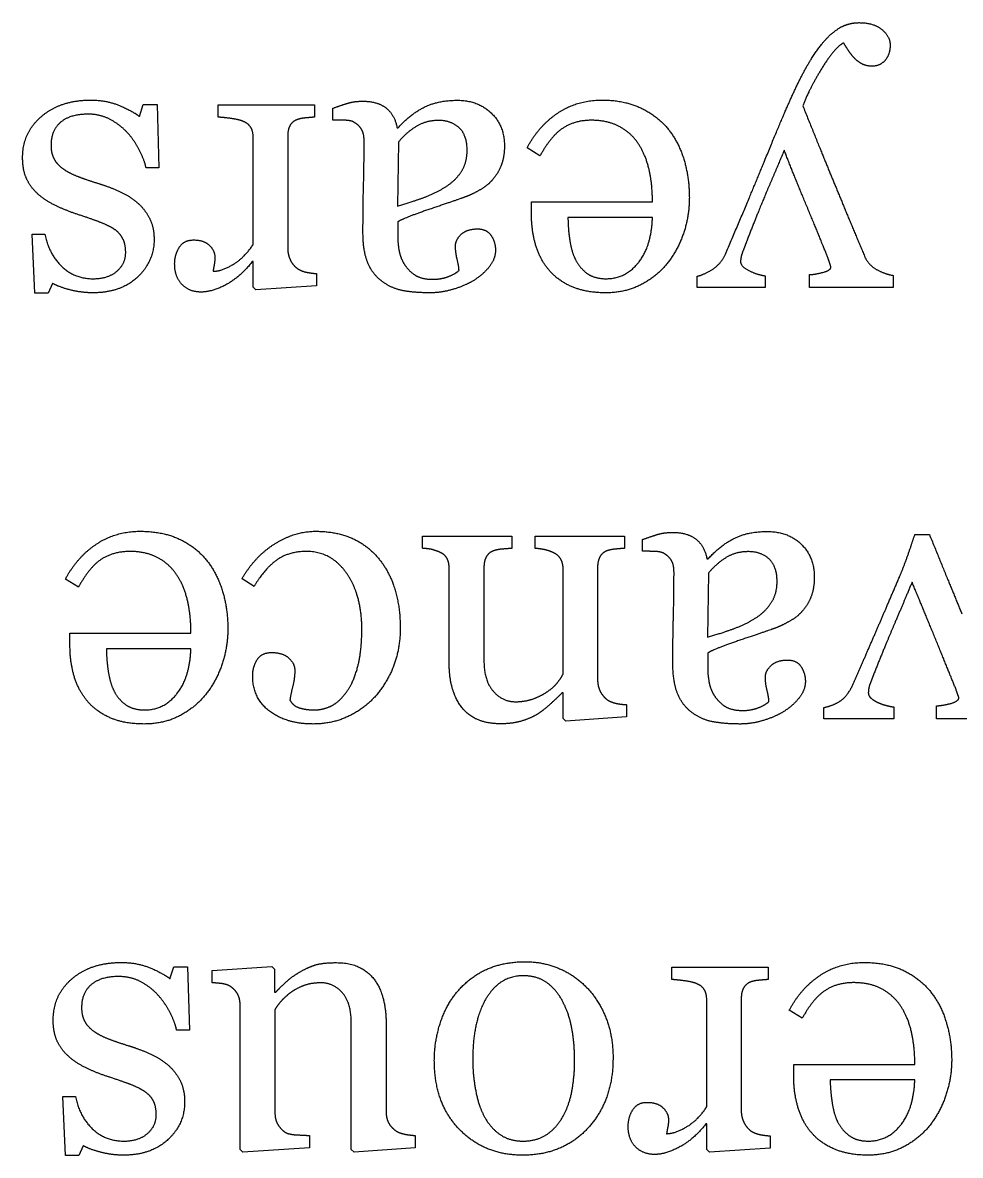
# Model space of a CAD drawing. Header units: inches. Extents: x -4.69 to 4.69, y -2.94 to 2.94.
# Drawn here: x -1.179 to -0.195, y -1.416 to -0.226 of the extents above; entities that cross this region are included whole.
import ezdxf

# ---------------------------------------------------------------- set-up
doc = ezdxf.new("R2010")
doc.units = ezdxf.units.IN
doc.layers.get('0').update_dxf_attribs({"linetype": 'CONTINUOUS'})

msp = doc.modelspace()

# ---------------------------------------------------------------- linework, layer by layer
for p, q in [((-1.0563, -0.3249), (-1.0524, -0.3122)), ((-1.0524, -0.3122), (-1.0378, -0.3122)), ((-1.0378, -0.3122), (-1.0358, -0.3789)), ((-0.9736, -0.3256), (-0.9736, -0.3128)), ((-0.9736, -0.3128), (-0.8724, -0.3128)), ((-0.8724, -0.3128), (-0.8724, -0.3256)), ((-0.8533, -0.3287), (-0.8533, -0.3163)), ((-0.7858, -0.3367), (-0.7846, -0.3367)), ((-0.9368, -0.4591), (-0.9368, -0.3474)), ((-0.9006, -0.3455), (-0.9006, -0.4638)), ((-0.7843, -0.3518), (-0.7854, -0.419)), ((-0.6358, -0.3663), (-0.6494, -0.3579)), ((-1.0358, -0.3789), (-1.0493, -0.3789)), ((-0.6447, -0.4276), (-0.6447, -0.4147)), ((-0.6447, -0.4147), (-0.5177, -0.4147)), ((-0.785, -0.4354), (-0.785, -0.4546)), ((-0.5177, -0.4311), (-0.6064, -0.4311)), ((-1.166, -0.5103), (-1.1689, -0.4486)), ((-1.1689, -0.4486), (-1.1555, -0.4486)), ((-0.9368, -0.4772), (-0.9378, -0.4772)), ((-0.9368, -0.5043), (-0.9368, -0.4772)), ((-0.8703, -0.4899), (-0.8703, -0.5027)), ((-0.4708, -0.5046), (-0.4708, -0.4926)), ((-0.3995, -0.4922), (-0.3995, -0.5046)), ((-0.3527, -0.5046), (-0.3527, -0.491)), ((-0.2651, -0.4918), (-0.2651, -0.5046)), ((-1.152, -0.5103), (-1.166, -0.5103)), ((-1.1475, -0.5002), (-1.152, -0.5103)), ((-0.9341, -0.507), (-0.9368, -0.5043)), ((-0.8703, -0.5027), (-0.9341, -0.507)), ((-0.3995, -0.5046), (-0.4708, -0.5046)), ((-0.2651, -0.5046), (-0.3527, -0.5046)), ((-0.759, -0.7656), (-0.6652, -0.7656)), ((-0.759, -0.7784), (-0.759, -0.7656)), ((-0.6652, -0.7656), (-0.6652, -0.7784)), ((-0.641, -0.7784), (-0.641, -0.7656)), ((-0.641, -0.7656), (-0.5471, -0.7656)), ((-0.5471, -0.7656), (-0.5471, -0.7784)), ((-0.528, -0.7815), (-0.528, -0.7691)), ((-0.2422, -0.7638), (-0.227, -0.7638)), ((-0.4605, -0.7895), (-0.4593, -0.7895)), ((-0.7311, -0.8996), (-0.7311, -0.7998)), ((-0.6946, -0.7983), (-0.6946, -0.8969)), ((-0.6115, -0.9105), (-0.6115, -0.8002)), ((-0.5753, -0.7982), (-0.5753, -0.9166)), ((-0.4589, -0.8045), (-0.4601, -0.8718)), ((-1.1203, -0.8191), (-1.1339, -0.8107)), ((-0.936, -0.8185), (-0.9485, -0.8103)), ((-1.1292, -0.8804), (-1.1292, -0.8675)), ((-1.1292, -0.8675), (-1.0022, -0.8675)), ((-1.0022, -0.8839), (-1.0909, -0.8839)), ((-0.4597, -0.8882), (-0.4597, -0.9074)), ((-0.6115, -0.93), (-0.6124, -0.93)), ((-0.6115, -0.957), (-0.6115, -0.93)), ((-0.5449, -0.9426), (-0.5449, -0.9555)), ((-0.3379, -0.9574), (-0.3379, -0.9456)), ((-0.2645, -0.945), (-0.2645, -0.9574)), ((-0.2195, -0.9574), (-0.2195, -0.9438)), ((-0.6087, -0.9598), (-0.6115, -0.957)), ((-0.5449, -0.9555), (-0.6087, -0.9598)), ((-0.2645, -0.9574), (-0.3379, -0.9574)), ((-0.1307, -0.9574), (-0.2195, -0.9574)), ((-1.0242, -1.2304), (-1.0203, -1.2178)), ((-1.0203, -1.2178), (-1.0057, -1.2178)), ((-1.0057, -1.2178), (-1.0037, -1.2845)), ((-0.98, -1.2219), (-0.9174, -1.2176)), ((-0.98, -1.2347), (-0.98, -1.2219)), ((-0.9174, -1.2176), (-0.9144, -1.2203)), ((-0.9144, -1.2203), (-0.9144, -1.2446)), ((-0.4974, -1.2312), (-0.4974, -1.2184)), ((-0.4974, -1.2184), (-0.3963, -1.2184)), ((-0.3963, -1.2184), (-0.3963, -1.2312)), ((-0.9144, -1.2446), (-0.9133, -1.2446)), ((-0.9506, -1.4098), (-0.9506, -1.2576)), ((-0.4607, -1.3647), (-0.4607, -1.253)), ((-0.4245, -1.251), (-0.4245, -1.3694)), ((-0.914, -1.2629), (-0.914, -1.3715)), ((-0.3605, -1.2719), (-0.3741, -1.2635)), ((-1.0037, -1.2845), (-1.0172, -1.2845)), ((-0.8339, -1.4098), (-0.8339, -1.2765)), ((-0.7973, -1.2784), (-0.7973, -1.3702)), ((-0.3694, -1.3332), (-0.3694, -1.3203)), ((-0.3694, -1.3203), (-0.2423, -1.3203)), ((-0.2423, -1.3367), (-0.3311, -1.3367)), ((-1.1339, -1.4159), (-1.1368, -1.3542)), ((-1.1368, -1.3542), (-1.1234, -1.3542)), ((-0.4607, -1.3828), (-0.4616, -1.3828)), ((-0.4607, -1.4098), (-0.4607, -1.3828)), ((-0.8778, -1.395), (-0.8778, -1.4079)), ((-0.7669, -1.395), (-0.7669, -1.4079)), ((-0.3941, -1.3954), (-0.3941, -1.4083)), ((-1.1154, -1.4057), (-1.1199, -1.4159)), ((-0.9477, -1.4126), (-0.9506, -1.4098)), ((-0.8778, -1.4079), (-0.9477, -1.4126)), ((-0.831, -1.4126), (-0.8339, -1.4098)), ((-0.7669, -1.4079), (-0.831, -1.4126)), ((-0.4579, -1.4126), (-0.4607, -1.4098)), ((-0.3941, -1.4083), (-0.4579, -1.4126)), ((-1.1199, -1.4159), (-1.1339, -1.4159))]:
    msp.add_line(p, q)
for points in [[(-0.3321, -0.2402), (-0.3231, -0.232), (-0.3158, -0.2292)], [(-0.3158, -0.2292), (-0.3085, -0.2264), (-0.3007, -0.2264)], [(-0.3007, -0.2264), (-0.2855, -0.2264), (-0.2769, -0.2336)], [(-0.2769, -0.2336), (-0.2682, -0.2408), (-0.2682, -0.2501)], [(-0.3508, -0.2642), (-0.3412, -0.249), (-0.3321, -0.2402)], [(-0.3171, -0.2476), (-0.3268, -0.2528), (-0.3403, -0.275)], [(-0.3118, -0.2559), (-0.3151, -0.2509), (-0.3171, -0.2476)], [(-0.3056, -0.2638), (-0.3085, -0.2609), (-0.3118, -0.2559)], [(-0.2682, -0.2501), (-0.2682, -0.2599), (-0.2736, -0.266)], [(-0.3727, -0.3068), (-0.3605, -0.2795), (-0.3508, -0.2642)], [(-0.2976, -0.2698), (-0.3021, -0.2675), (-0.3056, -0.2638)], [(-0.2869, -0.2721), (-0.2931, -0.2721), (-0.2976, -0.2698)], [(-0.2736, -0.266), (-0.2789, -0.2721), (-0.2869, -0.2721)], [(-0.3403, -0.275), (-0.3538, -0.2971), (-0.3599, -0.3138)], [(-1.1589, -0.3247), (-1.139, -0.3077), (-1.1073, -0.3077)], [(-1.1073, -0.3077), (-1.0905, -0.3077), (-1.0764, -0.3138)], [(-0.8373, -0.3109), (-0.8304, -0.3089), (-0.8216, -0.3089)], [(-0.8216, -0.3089), (-0.8064, -0.3089), (-0.7974, -0.316)], [(-0.7575, -0.3153), (-0.743, -0.3079), (-0.7226, -0.3079)], [(-0.7226, -0.3079), (-0.701, -0.3079), (-0.6871, -0.3212)], [(-0.6171, -0.3213), (-0.5969, -0.3077), (-0.5706, -0.3077)], [(-0.5706, -0.3077), (-0.5474, -0.3077), (-0.53, -0.3159)], [(-0.4001, -0.3717), (-0.3821, -0.3276), (-0.3727, -0.3068)], [(-1.0764, -0.3138), (-1.0623, -0.3198), (-1.0563, -0.3249)], [(-0.8533, -0.3163), (-0.8442, -0.313), (-0.8373, -0.3109)], [(-0.7974, -0.316), (-0.7883, -0.3231), (-0.7858, -0.3367)], [(-0.7846, -0.3367), (-0.772, -0.3227), (-0.7575, -0.3153)], [(-0.6871, -0.3212), (-0.6731, -0.3344), (-0.6731, -0.3558)], [(-0.53, -0.3159), (-0.5126, -0.3241), (-0.5013, -0.3381)], [(-0.3599, -0.3138), (-0.3414, -0.3599), (-0.3264, -0.3963)], [(-1.1789, -0.3682), (-1.1789, -0.3416), (-1.1589, -0.3247)], [(-1.139, -0.331), (-1.1491, -0.3395), (-1.1491, -0.3554)], [(-1.1102, -0.3225), (-1.1289, -0.3225), (-1.139, -0.331)], [(-1.0863, -0.3284), (-1.0969, -0.3225), (-1.1102, -0.3225)], [(-1.0681, -0.3428), (-1.0757, -0.3342), (-1.0863, -0.3284)], [(-0.9603, -0.327), (-0.9679, -0.326), (-0.9736, -0.3256)], [(-0.9477, -0.3299), (-0.9526, -0.328), (-0.9603, -0.327)], [(-0.9394, -0.3363), (-0.9421, -0.3321), (-0.9477, -0.3299)], [(-0.8899, -0.328), (-0.8954, -0.3297), (-0.898, -0.3341)], [(-0.8816, -0.3264), (-0.8864, -0.3268), (-0.8899, -0.328)], [(-0.8724, -0.3256), (-0.8769, -0.326), (-0.8816, -0.3264)], [(-0.8404, -0.3289), (-0.8467, -0.3287), (-0.8533, -0.3287)], [(-0.8311, -0.3309), (-0.8341, -0.3291), (-0.8404, -0.3289)], [(-0.8231, -0.3385), (-0.8257, -0.334), (-0.8311, -0.3309)], [(-0.7422, -0.3291), (-0.756, -0.3291), (-0.7665, -0.3359)], [(-0.7207, -0.3367), (-0.7292, -0.3291), (-0.7422, -0.3291)], [(-0.6494, -0.3579), (-0.6373, -0.335), (-0.6171, -0.3213)], [(-0.5817, -0.3289), (-0.599, -0.3289), (-0.6116, -0.3371)], [(-0.5525, -0.3355), (-0.5648, -0.3289), (-0.5817, -0.3289)], [(-1.0559, -0.3612), (-1.0609, -0.351), (-1.0681, -0.3428)], [(-0.9368, -0.3474), (-0.9368, -0.3406), (-0.9394, -0.3363)], [(-0.898, -0.3341), (-0.9006, -0.3385), (-0.9006, -0.3455)], [(-0.8204, -0.3505), (-0.8204, -0.3429), (-0.8231, -0.3385)], [(-0.7665, -0.3359), (-0.7771, -0.3426), (-0.7843, -0.3518)], [(-0.7123, -0.3605), (-0.7123, -0.3443), (-0.7207, -0.3367)], [(-0.6116, -0.3371), (-0.6241, -0.3452), (-0.6358, -0.3663)], [(-0.5327, -0.3533), (-0.5402, -0.342), (-0.5525, -0.3355)], [(-0.5013, -0.3381), (-0.49, -0.3521), (-0.4845, -0.3708)], [(-1.1491, -0.3554), (-1.1491, -0.3636), (-1.1459, -0.3695)], [(-0.821, -0.3975), (-0.8204, -0.376), (-0.8204, -0.3505)], [(-0.6731, -0.3558), (-0.6731, -0.3669), (-0.6763, -0.3756)], [(-0.5213, -0.3804), (-0.5249, -0.365), (-0.5327, -0.3533)], [(-1.1746, -0.3906), (-1.1789, -0.3815), (-1.1789, -0.3682)], [(-1.0493, -0.3789), (-1.0508, -0.3713), (-1.0559, -0.3612)], [(-0.7179, -0.3821), (-0.7123, -0.373), (-0.7123, -0.3605)], [(-0.3794, -0.3604), (-0.3882, -0.3812), (-0.3977, -0.4034)], [(-0.356, -0.4184), (-0.3711, -0.3821), (-0.3794, -0.3604)], [(-1.1459, -0.3695), (-1.1427, -0.3754), (-1.1364, -0.3799)], [(-1.1364, -0.3799), (-1.13, -0.3844), (-1.1207, -0.388)], [(-0.6763, -0.3756), (-0.6794, -0.3844), (-0.6856, -0.3914)], [(-0.5177, -0.4147), (-0.5177, -0.3958), (-0.5213, -0.3804)], [(-0.4845, -0.3708), (-0.479, -0.3895), (-0.479, -0.4103)], [(-0.4412, -0.4696), (-0.4181, -0.4159), (-0.4001, -0.3717)], [(-1.1623, -0.4068), (-1.1703, -0.3998), (-1.1746, -0.3906)], [(-1.1207, -0.388), (-1.1113, -0.3916), (-1.0999, -0.3951)], [(-0.7333, -0.3978), (-0.7235, -0.3911), (-0.7179, -0.3821)], [(-0.6856, -0.3914), (-0.6905, -0.3972), (-0.6984, -0.4018)], [(-1.0999, -0.3951), (-1.0907, -0.3978), (-1.0795, -0.4026)], [(-1.0795, -0.4026), (-1.0683, -0.4074), (-1.0604, -0.4138)], [(-0.8216, -0.4469), (-0.8216, -0.419), (-0.821, -0.3975)], [(-0.7564, -0.4095), (-0.744, -0.4048), (-0.7333, -0.3978)], [(-0.6984, -0.4018), (-0.7064, -0.4064), (-0.7134, -0.4091)], [(-0.3977, -0.4034), (-0.4071, -0.4257), (-0.4188, -0.456)], [(-0.3264, -0.3963), (-0.3114, -0.4327), (-0.2951, -0.4716)], [(-1.1435, -0.4188), (-1.1549, -0.4134), (-1.1623, -0.4068)], [(-1.0604, -0.4138), (-1.0518, -0.4206), (-1.0464, -0.4305)], [(-0.7854, -0.419), (-0.7689, -0.4142), (-0.7564, -0.4095)], [(-0.7134, -0.4091), (-0.7222, -0.4124), (-0.7489, -0.4214)], [(-0.479, -0.4103), (-0.479, -0.429), (-0.4849, -0.4469)], [(-1.1193, -0.4284), (-1.1322, -0.4243), (-1.1435, -0.4188)], [(-0.7489, -0.4214), (-0.7757, -0.4303), (-0.785, -0.4354)], [(-0.6404, -0.4597), (-0.6447, -0.4449), (-0.6447, -0.4276)], [(-0.3334, -0.4739), (-0.3408, -0.4547), (-0.356, -0.4184)], [(-1.0974, -0.4361), (-1.1063, -0.4326), (-1.1193, -0.4284)], [(-1.0827, -0.4433), (-1.0886, -0.4395), (-1.0974, -0.4361)], [(-1.0464, -0.4305), (-1.0409, -0.4404), (-1.0409, -0.4539)], [(-0.6064, -0.4311), (-0.6064, -0.442), (-0.6046, -0.4544)], [(-0.5324, -0.4783), (-0.5188, -0.4614), (-0.5177, -0.4311)], [(-1.1555, -0.4486), (-1.1514, -0.4693), (-1.1379, -0.4823)], [(-1.0737, -0.4533), (-1.0767, -0.4474), (-1.0827, -0.4433)], [(-0.8165, -0.4787), (-0.8216, -0.4663), (-0.8216, -0.4469)], [(-0.7245, -0.4611), (-0.7245, -0.4542), (-0.7184, -0.4486)], [(-0.7184, -0.4486), (-0.7123, -0.443), (-0.7014, -0.443)], [(-0.7014, -0.443), (-0.6916, -0.443), (-0.6871, -0.4499)], [(-0.6871, -0.4499), (-0.6825, -0.4568), (-0.6825, -0.4653)], [(-0.4849, -0.4469), (-0.4908, -0.4649), (-0.5023, -0.4793)], [(-1.0707, -0.4679), (-1.0707, -0.4591), (-1.0737, -0.4533)], [(-1.0409, -0.4539), (-1.0409, -0.4774), (-1.0584, -0.4937)], [(-1.0193, -0.4799), (-1.0193, -0.47), (-1.0144, -0.4623)], [(-1.0144, -0.4623), (-1.0096, -0.4546), (-0.9995, -0.4546)], [(-0.9995, -0.4546), (-0.9886, -0.4546), (-0.9828, -0.4603)], [(-0.9828, -0.4603), (-0.9771, -0.4659), (-0.9771, -0.4727)], [(-0.9576, -0.4801), (-0.9454, -0.4727), (-0.9368, -0.4591)], [(-0.9006, -0.4638), (-0.9006, -0.4698), (-0.8978, -0.4757)], [(-0.785, -0.4546), (-0.785, -0.4572), (-0.784, -0.4644)], [(-0.7227, -0.4751), (-0.7245, -0.4675), (-0.7245, -0.4611)], [(-0.627, -0.4854), (-0.636, -0.4745), (-0.6404, -0.4597)], [(-0.6046, -0.4544), (-0.6027, -0.4668), (-0.5986, -0.4751)], [(-0.4188, -0.456), (-0.4202, -0.4597), (-0.4227, -0.4662)], [(-1.0798, -0.4873), (-1.0707, -0.4792), (-1.0707, -0.4679)], [(-0.9771, -0.4727), (-0.9771, -0.477), (-0.9778, -0.4805)], [(-0.8978, -0.4757), (-0.895, -0.4815), (-0.8899, -0.485)], [(-0.784, -0.4644), (-0.7829, -0.4716), (-0.7794, -0.478)], [(-0.7208, -0.4865), (-0.7208, -0.4827), (-0.7227, -0.4751)], [(-0.6825, -0.4653), (-0.6825, -0.4743), (-0.6888, -0.4825)], [(-0.5986, -0.4751), (-0.5941, -0.484), (-0.5864, -0.4897)], [(-0.4554, -0.4859), (-0.4459, -0.4801), (-0.4412, -0.4696)], [(-0.4227, -0.4662), (-0.4252, -0.4727), (-0.4252, -0.4774)], [(-0.3314, -0.4796), (-0.3323, -0.4768), (-0.3334, -0.4739)], [(-0.2951, -0.4716), (-0.2914, -0.4805), (-0.2826, -0.4855)], [(-1.1379, -0.4823), (-1.1244, -0.4953), (-1.1049, -0.4953)], [(-1.1049, -0.4953), (-1.089, -0.4953), (-1.0798, -0.4873)], [(-1.0116, -0.5013), (-1.0193, -0.4934), (-1.0193, -0.4799)], [(-0.979, -0.4875), (-0.9699, -0.4875), (-0.9576, -0.4801)], [(-0.9778, -0.4805), (-0.9784, -0.484), (-0.979, -0.4875)], [(-0.9378, -0.4772), (-0.9498, -0.493), (-0.9646, -0.5011)], [(-0.8899, -0.485), (-0.8862, -0.4873), (-0.8812, -0.4884)], [(-0.8014, -0.4982), (-0.8113, -0.491), (-0.8165, -0.4787)], [(-0.7794, -0.478), (-0.7755, -0.4852), (-0.7684, -0.4905)], [(-0.7316, -0.4929), (-0.7239, -0.4899), (-0.7208, -0.4865)], [(-0.6888, -0.4825), (-0.6951, -0.4906), (-0.7053, -0.4971)], [(-0.6027, -0.5035), (-0.6177, -0.4969), (-0.627, -0.4854)], [(-0.5663, -0.4953), (-0.5459, -0.4953), (-0.5324, -0.4783)], [(-0.5023, -0.4793), (-0.5134, -0.4932), (-0.5298, -0.5016)], [(-0.4708, -0.4926), (-0.4649, -0.4916), (-0.4554, -0.4859)], [(-0.4252, -0.4774), (-0.4252, -0.4825), (-0.4164, -0.4868)], [(-0.4164, -0.4868), (-0.4075, -0.4912), (-0.3995, -0.4922)], [(-0.3387, -0.4886), (-0.3305, -0.4864), (-0.3305, -0.4834)], [(-0.3305, -0.4834), (-0.3305, -0.4823), (-0.3314, -0.4796)], [(-0.2826, -0.4855), (-0.2739, -0.4904), (-0.2651, -0.4918)], [(-1.0584, -0.4937), (-1.0759, -0.5101), (-1.1053, -0.5101)], [(-0.8812, -0.4884), (-0.8761, -0.4895), (-0.8703, -0.4899)], [(-0.7793, -0.5079), (-0.7915, -0.5056), (-0.8014, -0.4982)], [(-0.7684, -0.4905), (-0.7613, -0.4959), (-0.7483, -0.4959)], [(-0.7483, -0.4959), (-0.7393, -0.4959), (-0.7316, -0.4929)], [(-0.7053, -0.4971), (-0.714, -0.5025), (-0.7265, -0.5063)], [(-0.5864, -0.4897), (-0.5786, -0.4953), (-0.5663, -0.4953)], [(-0.3527, -0.491), (-0.3469, -0.4908), (-0.3387, -0.4886)], [(-1.1284, -0.5072), (-1.1401, -0.5043), (-1.1475, -0.5002)], [(-1.1053, -0.5101), (-1.1166, -0.5101), (-1.1284, -0.5072)], [(-0.9917, -0.5093), (-1.0039, -0.5093), (-1.0116, -0.5013)], [(-0.9646, -0.5011), (-0.9794, -0.5093), (-0.9917, -0.5093)], [(-0.7508, -0.5101), (-0.7671, -0.5101), (-0.7793, -0.5079)], [(-0.7265, -0.5063), (-0.7389, -0.5101), (-0.7508, -0.5101)], [(-0.5667, -0.5101), (-0.5877, -0.5101), (-0.6027, -0.5035)], [(-0.5298, -0.5016), (-0.5463, -0.5101), (-0.5667, -0.5101)], [(-1.1016, -0.7741), (-1.0814, -0.7605), (-1.0551, -0.7605)], [(-1.0551, -0.7605), (-1.032, -0.7605), (-1.0145, -0.7687)], [(-0.9146, -0.7739), (-0.8936, -0.7605), (-0.8712, -0.7605)], [(-0.8712, -0.7605), (-0.8296, -0.7605), (-0.806, -0.7881)], [(-0.4322, -0.7681), (-0.4177, -0.7607), (-0.3972, -0.7607)], [(-0.3972, -0.7607), (-0.3756, -0.7607), (-0.3617, -0.7739)], [(-1.0145, -0.7687), (-0.9971, -0.7769), (-0.9858, -0.7909)], [(-0.528, -0.7691), (-0.5188, -0.7658), (-0.5119, -0.7637)], [(-0.5119, -0.7637), (-0.505, -0.7617), (-0.4963, -0.7617)], [(-0.4963, -0.7617), (-0.4811, -0.7617), (-0.472, -0.7688)], [(-0.472, -0.7688), (-0.463, -0.7759), (-0.4605, -0.7895)], [(-0.4593, -0.7895), (-0.4467, -0.7755), (-0.4322, -0.7681)], [(-0.2502, -0.7874), (-0.2459, -0.7751), (-0.2422, -0.7638)], [(-0.227, -0.7638), (-0.2085, -0.8095), (-0.1929, -0.8472)], [(-1.1339, -0.8107), (-1.1218, -0.7878), (-1.1016, -0.7741)], [(-1.0662, -0.7817), (-1.0835, -0.7817), (-1.0961, -0.7898)], [(-1.037, -0.7883), (-1.0493, -0.7817), (-1.0662, -0.7817)], [(-0.9485, -0.8103), (-0.9356, -0.7874), (-0.9146, -0.7739)], [(-0.8809, -0.7817), (-0.8997, -0.7817), (-0.9124, -0.7909)], [(-0.8388, -0.8046), (-0.8548, -0.7817), (-0.8809, -0.7817)], [(-0.7495, -0.7796), (-0.7529, -0.7788), (-0.759, -0.7784)], [(-0.7414, -0.7823), (-0.7461, -0.7804), (-0.7495, -0.7796)], [(-0.7335, -0.7888), (-0.7358, -0.7846), (-0.7414, -0.7823)], [(-0.6838, -0.7808), (-0.6893, -0.7825), (-0.6919, -0.7869)], [(-0.675, -0.7792), (-0.6803, -0.7796), (-0.6838, -0.7808)], [(-0.6652, -0.7784), (-0.6696, -0.7788), (-0.675, -0.7792)], [(-0.6312, -0.7798), (-0.636, -0.7788), (-0.641, -0.7784)], [(-0.6224, -0.7827), (-0.6264, -0.7808), (-0.6312, -0.7798)], [(-0.6142, -0.7893), (-0.6169, -0.785), (-0.6224, -0.7827)], [(-0.5646, -0.7807), (-0.57, -0.7825), (-0.5726, -0.7869)], [(-0.5563, -0.7792), (-0.5611, -0.7796), (-0.5646, -0.7807)], [(-0.5471, -0.7784), (-0.5515, -0.7788), (-0.5563, -0.7792)], [(-0.5151, -0.7817), (-0.5214, -0.7815), (-0.528, -0.7815)], [(-0.5058, -0.7837), (-0.5087, -0.7819), (-0.5151, -0.7817)], [(-0.4977, -0.7913), (-0.5004, -0.7868), (-0.5058, -0.7837)], [(-0.4169, -0.7819), (-0.4307, -0.7819), (-0.4412, -0.7886)], [(-0.3954, -0.7895), (-0.4038, -0.7819), (-0.4169, -0.7819)], [(-0.3617, -0.7739), (-0.3478, -0.7872), (-0.3478, -0.8086)], [(-1.0961, -0.7898), (-1.1086, -0.798), (-1.1203, -0.8191)], [(-1.0172, -0.8061), (-1.0248, -0.7948), (-1.037, -0.7883)], [(-0.9858, -0.7909), (-0.9746, -0.8049), (-0.969, -0.8236)], [(-0.9124, -0.7909), (-0.9252, -0.8001), (-0.936, -0.8185)], [(-0.806, -0.7881), (-0.7825, -0.8158), (-0.7825, -0.8623)], [(-0.7311, -0.7998), (-0.7311, -0.793), (-0.7335, -0.7888)], [(-0.6919, -0.7869), (-0.6946, -0.7913), (-0.6946, -0.7983)], [(-0.6115, -0.8002), (-0.6115, -0.7936), (-0.6142, -0.7893)], [(-0.5726, -0.7869), (-0.5753, -0.7912), (-0.5753, -0.7982)], [(-0.4951, -0.8033), (-0.4951, -0.7957), (-0.4977, -0.7913)], [(-0.4412, -0.7886), (-0.4517, -0.7954), (-0.4589, -0.8045)], [(-0.3869, -0.8133), (-0.3869, -0.7971), (-0.3954, -0.7895)], [(-0.2585, -0.8086), (-0.2546, -0.7996), (-0.2502, -0.7874)], [(-1.0058, -0.8332), (-1.0094, -0.8178), (-1.0172, -0.8061)], [(-0.8228, -0.8636), (-0.8228, -0.8274), (-0.8388, -0.8046)], [(-0.4957, -0.8503), (-0.4951, -0.8288), (-0.4951, -0.8033)], [(-0.3478, -0.8086), (-0.3478, -0.8197), (-0.3509, -0.8284)], [(-0.284, -0.868), (-0.2717, -0.8397), (-0.2585, -0.8086)], [(-0.3926, -0.8349), (-0.3869, -0.8258), (-0.3869, -0.8133)], [(-0.2452, -0.814), (-0.2522, -0.8307), (-0.2628, -0.8556)], [(-0.2215, -0.8713), (-0.2361, -0.8357), (-0.2452, -0.814)], [(-0.969, -0.8236), (-0.9635, -0.8422), (-0.9635, -0.8631)], [(-0.3509, -0.8284), (-0.354, -0.8372), (-0.3603, -0.8442)], [(-1.0022, -0.8675), (-1.0022, -0.8486), (-1.0058, -0.8332)], [(-0.4079, -0.8506), (-0.3982, -0.8439), (-0.3926, -0.8349)], [(-0.3603, -0.8442), (-0.3651, -0.85), (-0.3731, -0.8546)], [(-0.4963, -0.8996), (-0.4963, -0.8718), (-0.4957, -0.8503)], [(-0.4311, -0.8623), (-0.4186, -0.8576), (-0.4079, -0.8506)], [(-0.3731, -0.8546), (-0.3811, -0.8592), (-0.3881, -0.8619)], [(-0.2628, -0.8556), (-0.2734, -0.8804), (-0.2857, -0.9112)], [(-0.9635, -0.8631), (-0.9635, -0.8817), (-0.9694, -0.8997)], [(-0.8272, -0.9031), (-0.8228, -0.8866), (-0.8228, -0.8636)], [(-0.7825, -0.8623), (-0.7825, -0.8825), (-0.7888, -0.9001)], [(-0.4601, -0.8718), (-0.4435, -0.8669), (-0.4311, -0.8623)], [(-0.3881, -0.8619), (-0.3968, -0.8652), (-0.4236, -0.8741)], [(-0.3077, -0.9224), (-0.2962, -0.8963), (-0.284, -0.868)], [(-0.4236, -0.8741), (-0.4504, -0.8831), (-0.4597, -0.8882)], [(-0.199, -0.9267), (-0.207, -0.9069), (-0.2215, -0.8713)], [(-1.1249, -0.9125), (-1.1292, -0.8977), (-1.1292, -0.8804)], [(-1.0909, -0.8839), (-1.0909, -0.8947), (-1.0891, -0.9072)], [(-1.0169, -0.9311), (-1.0033, -0.9141), (-1.0022, -0.8839)], [(-0.9327, -0.8953), (-0.928, -0.8878), (-0.9173, -0.8878)], [(-0.9173, -0.8878), (-0.9059, -0.8878), (-0.8995, -0.8936)], [(-0.9694, -0.8997), (-0.9753, -0.9177), (-0.9868, -0.9321)], [(-0.9374, -0.9125), (-0.9374, -0.9028), (-0.9327, -0.8953)], [(-0.8995, -0.8936), (-0.8932, -0.8994), (-0.8932, -0.9066)], [(-0.8389, -0.9294), (-0.8317, -0.9197), (-0.8272, -0.9031)], [(-0.7888, -0.9001), (-0.7951, -0.9177), (-0.8072, -0.9321)], [(-0.7178, -0.9455), (-0.7311, -0.9282), (-0.7311, -0.8996)], [(-0.6946, -0.8969), (-0.6946, -0.9173), (-0.6849, -0.9284)], [(-0.4911, -0.9315), (-0.4963, -0.9191), (-0.4963, -0.8996)], [(-0.3992, -0.9138), (-0.3992, -0.907), (-0.3931, -0.9014)], [(-0.3931, -0.9014), (-0.3869, -0.8957), (-0.376, -0.8957)], [(-0.376, -0.8957), (-0.3663, -0.8957), (-0.3617, -0.9027)], [(-0.3617, -0.9027), (-0.3572, -0.9096), (-0.3572, -0.9181)], [(-1.1115, -0.9382), (-1.1205, -0.9273), (-1.1249, -0.9125)], [(-1.0891, -0.9072), (-1.0872, -0.9196), (-1.0831, -0.9279)], [(-0.9197, -0.9494), (-0.9374, -0.9358), (-0.9374, -0.9125)], [(-0.8932, -0.9066), (-0.8932, -0.9153), (-0.8956, -0.9245)], [(-0.617, -0.9188), (-0.6132, -0.9136), (-0.6115, -0.9105)], [(-0.4597, -0.9074), (-0.4597, -0.91), (-0.4586, -0.9172)], [(-0.3973, -0.9279), (-0.3992, -0.9203), (-0.3992, -0.9138)], [(-0.2857, -0.9112), (-0.2876, -0.9164), (-0.2894, -0.921)], [(-0.8956, -0.9245), (-0.8979, -0.9337), (-0.8983, -0.938)], [(-0.6273, -0.9284), (-0.6208, -0.924), (-0.617, -0.9188)], [(-0.5753, -0.9166), (-0.5753, -0.9232), (-0.5725, -0.9287)], [(-0.4586, -0.9172), (-0.4576, -0.9244), (-0.4541, -0.9308)], [(-0.3572, -0.9181), (-0.3572, -0.9271), (-0.3635, -0.9352)], [(-0.3213, -0.9392), (-0.3134, -0.9345), (-0.3077, -0.9224)], [(-0.2894, -0.921), (-0.2911, -0.9255), (-0.2911, -0.9302)], [(-0.1971, -0.9322), (-0.198, -0.9298), (-0.199, -0.9267)], [(-1.0872, -0.9563), (-1.1022, -0.9496), (-1.1115, -0.9382)], [(-1.0831, -0.9279), (-1.0787, -0.9368), (-1.0709, -0.9425)], [(-1.0508, -0.9481), (-1.0304, -0.9481), (-1.0169, -0.9311)], [(-0.9868, -0.9321), (-0.9979, -0.9459), (-1.0143, -0.9544)], [(-0.8983, -0.938), (-0.8948, -0.944), (-0.8879, -0.9461)], [(-0.8553, -0.9441), (-0.8468, -0.9401), (-0.8389, -0.9294)], [(-0.8072, -0.9321), (-0.8187, -0.9459), (-0.836, -0.9544)], [(-0.6849, -0.9284), (-0.6752, -0.9395), (-0.6614, -0.9395)], [(-0.6614, -0.9395), (-0.6511, -0.9395), (-0.6425, -0.9363)], [(-0.6425, -0.9363), (-0.6339, -0.9331), (-0.6273, -0.9284)], [(-0.6124, -0.93), (-0.6171, -0.9347), (-0.6241, -0.9412)], [(-0.5725, -0.9287), (-0.5696, -0.9343), (-0.5646, -0.9378)], [(-0.5646, -0.9378), (-0.5609, -0.9401), (-0.5558, -0.9412)], [(-0.476, -0.951), (-0.486, -0.9438), (-0.4911, -0.9315)], [(-0.4541, -0.9308), (-0.4502, -0.938), (-0.4431, -0.9433)], [(-0.4063, -0.9457), (-0.3986, -0.9426), (-0.3955, -0.9393)], [(-0.3955, -0.9393), (-0.3955, -0.9354), (-0.3973, -0.9279)], [(-0.3635, -0.9352), (-0.3698, -0.9434), (-0.3799, -0.9498)], [(-0.3379, -0.9456), (-0.3291, -0.944), (-0.3213, -0.9392)], [(-0.2911, -0.9302), (-0.2911, -0.9335), (-0.2879, -0.9361)], [(-0.2879, -0.9361), (-0.2847, -0.9388), (-0.2802, -0.9407)], [(-0.2049, -0.9414), (-0.1961, -0.9391), (-0.1961, -0.9353)], [(-0.1961, -0.9353), (-0.1961, -0.9347), (-0.1971, -0.9322)], [(-1.0709, -0.9425), (-1.0631, -0.9481), (-1.0508, -0.9481)], [(-0.8738, -0.9629), (-0.902, -0.9629), (-0.9197, -0.9494)], [(-0.8879, -0.9461), (-0.881, -0.9481), (-0.873, -0.9481)], [(-0.873, -0.9481), (-0.8637, -0.9481), (-0.8553, -0.9441)], [(-0.6768, -0.9627), (-0.7045, -0.9627), (-0.7178, -0.9455)], [(-0.6241, -0.9412), (-0.6311, -0.9477), (-0.6373, -0.9518)], [(-0.5558, -0.9412), (-0.5508, -0.9423), (-0.5449, -0.9426)], [(-0.454, -0.9606), (-0.4661, -0.9584), (-0.476, -0.951)], [(-0.4431, -0.9433), (-0.436, -0.9487), (-0.4229, -0.9487)], [(-0.4229, -0.9487), (-0.414, -0.9487), (-0.4063, -0.9457)], [(-0.3799, -0.9498), (-0.3887, -0.9553), (-0.4011, -0.9591)], [(-0.2802, -0.9407), (-0.2758, -0.9426), (-0.2715, -0.9436)], [(-0.2715, -0.9436), (-0.2672, -0.9446), (-0.2645, -0.945)], [(-0.2195, -0.9438), (-0.2136, -0.9436), (-0.2049, -0.9414)], [(-1.0512, -0.9629), (-1.0722, -0.9629), (-1.0872, -0.9563)], [(-1.0143, -0.9544), (-1.0308, -0.9629), (-1.0512, -0.9629)], [(-0.836, -0.9544), (-0.8533, -0.9629), (-0.8738, -0.9629)], [(-0.6545, -0.9596), (-0.6644, -0.9627), (-0.6768, -0.9627)], [(-0.6373, -0.9518), (-0.6445, -0.9565), (-0.6545, -0.9596)], [(-0.4254, -0.9629), (-0.4418, -0.9629), (-0.454, -0.9606)], [(-0.4011, -0.9591), (-0.4136, -0.9629), (-0.4254, -0.9629)], [(-0.6908, -1.2201), (-0.6731, -1.2125), (-0.6511, -1.2125)], [(-0.6511, -1.2125), (-0.6328, -1.2125), (-0.6162, -1.2194)], [(-1.1268, -1.2302), (-1.1069, -1.2133), (-1.0751, -1.2133)], [(-1.0751, -1.2133), (-1.0584, -1.2133), (-1.0443, -1.2193)], [(-1.0443, -1.2193), (-1.0302, -1.2254), (-1.0242, -1.2304)], [(-0.9028, -1.2342), (-0.8969, -1.2287), (-0.8894, -1.2242)], [(-0.8894, -1.2242), (-0.8806, -1.2189), (-0.8725, -1.2162)], [(-0.8725, -1.2162), (-0.8643, -1.2135), (-0.8494, -1.2135)], [(-0.8494, -1.2135), (-0.8239, -1.2135), (-0.8106, -1.2301)], [(-0.722, -1.2433), (-0.7085, -1.2277), (-0.6908, -1.2201)], [(-0.6162, -1.2194), (-0.5996, -1.2263), (-0.5868, -1.2396)], [(-0.3418, -1.2269), (-0.3215, -1.2133), (-0.2953, -1.2133)], [(-0.2953, -1.2133), (-0.2721, -1.2133), (-0.2547, -1.2215)], [(-0.2547, -1.2215), (-0.2373, -1.2296), (-0.226, -1.2437)], [(-1.1468, -1.2738), (-1.1468, -1.2472), (-1.1268, -1.2302)], [(-1.1069, -1.2366), (-1.117, -1.2451), (-1.117, -1.261)], [(-1.0781, -1.2281), (-1.0967, -1.2281), (-1.1069, -1.2366)], [(-1.0542, -1.2339), (-1.0648, -1.2281), (-1.0781, -1.2281)], [(-1.036, -1.2484), (-1.0436, -1.2398), (-1.0542, -1.2339)], [(-0.9693, -1.2356), (-0.9742, -1.2349), (-0.98, -1.2347)], [(-0.9609, -1.2384), (-0.9644, -1.2363), (-0.9693, -1.2356)], [(-0.9133, -1.2446), (-0.9086, -1.2398), (-0.9028, -1.2342)], [(-0.8656, -1.2347), (-0.8763, -1.2347), (-0.8847, -1.238)], [(-0.8432, -1.2452), (-0.8526, -1.2347), (-0.8656, -1.2347)], [(-0.8106, -1.2301), (-0.7973, -1.2467), (-0.7973, -1.2784)], [(-0.6536, -1.2273), (-0.678, -1.2273), (-0.6922, -1.2509)], [(-0.6287, -1.2344), (-0.6388, -1.2273), (-0.6536, -1.2273)], [(-0.6121, -1.254), (-0.6187, -1.2415), (-0.6287, -1.2344)], [(-0.4841, -1.2326), (-0.4918, -1.2316), (-0.4974, -1.2312)], [(-0.4716, -1.2355), (-0.4764, -1.2335), (-0.4841, -1.2326)], [(-0.4633, -1.2419), (-0.4659, -1.2376), (-0.4716, -1.2355)], [(-0.4138, -1.2335), (-0.4192, -1.2353), (-0.4218, -1.2397)], [(-0.4055, -1.232), (-0.4103, -1.2324), (-0.4138, -1.2335)], [(-0.3963, -1.2312), (-0.4007, -1.2316), (-0.4055, -1.232)], [(-0.3741, -1.2635), (-0.362, -1.2405), (-0.3418, -1.2269)], [(-0.3064, -1.2345), (-0.3237, -1.2345), (-0.3362, -1.2426)], [(-0.2772, -1.241), (-0.2894, -1.2345), (-0.3064, -1.2345)], [(-1.0238, -1.2667), (-1.0288, -1.2566), (-1.036, -1.2484)], [(-0.9533, -1.2464), (-0.9561, -1.2417), (-0.9609, -1.2384)], [(-0.9506, -1.2576), (-0.9506, -1.251), (-0.9533, -1.2464)], [(-0.8987, -1.2458), (-0.9039, -1.2499), (-0.9079, -1.2544)], [(-0.8847, -1.238), (-0.893, -1.2413), (-0.8987, -1.2458)], [(-0.8339, -1.2765), (-0.8339, -1.2557), (-0.8432, -1.2452)], [(-0.7403, -1.2764), (-0.7338, -1.2569), (-0.722, -1.2433)], [(-0.5868, -1.2396), (-0.5741, -1.2526), (-0.5666, -1.2714)], [(-0.4607, -1.253), (-0.4607, -1.2462), (-0.4633, -1.2419)], [(-0.4218, -1.2397), (-0.4245, -1.244), (-0.4245, -1.251)], [(-0.3362, -1.2426), (-0.3488, -1.2507), (-0.3605, -1.2719)], [(-0.2573, -1.2589), (-0.2649, -1.2476), (-0.2772, -1.241)], [(-0.226, -1.2437), (-0.2147, -1.2577), (-0.2092, -1.2763)], [(-0.9079, -1.2544), (-0.9119, -1.259), (-0.914, -1.2629)], [(-0.6922, -1.2509), (-0.7064, -1.2744), (-0.7064, -1.3158)], [(-0.6024, -1.2823), (-0.6054, -1.2664), (-0.6121, -1.254)], [(-0.2459, -1.286), (-0.2495, -1.2706), (-0.2573, -1.2589)], [(-1.117, -1.261), (-1.117, -1.2691), (-1.1138, -1.2751)], [(-1.0172, -1.2845), (-1.0187, -1.2769), (-1.0238, -1.2667)], [(-0.5666, -1.2714), (-0.5591, -1.2902), (-0.5591, -1.3135)], [(-1.1425, -1.2962), (-1.1468, -1.287), (-1.1468, -1.2738)], [(-1.1138, -1.2751), (-1.1106, -1.281), (-1.1043, -1.2855)], [(-0.7467, -1.3162), (-0.7467, -1.296), (-0.7403, -1.2764)], [(-0.5994, -1.3168), (-0.5994, -1.2981), (-0.6024, -1.2823)], [(-0.2092, -1.2763), (-0.2036, -1.295), (-0.2036, -1.3158)], [(-1.1302, -1.3123), (-1.1382, -1.3053), (-1.1425, -1.2962)], [(-1.1043, -1.2855), (-1.0979, -1.29), (-1.0886, -1.2936)], [(-1.0886, -1.2936), (-1.0792, -1.2972), (-1.0678, -1.3007)], [(-0.2423, -1.3203), (-0.2423, -1.3014), (-0.2459, -1.286)], [(-1.0678, -1.3007), (-1.0586, -1.3034), (-1.0474, -1.3082)], [(-1.0474, -1.3082), (-1.0362, -1.3129), (-1.0283, -1.3193)], [(-1.1114, -1.3244), (-1.1228, -1.319), (-1.1302, -1.3123)], [(-1.0283, -1.3193), (-1.0197, -1.3262), (-1.0142, -1.3361)], [(-0.7205, -1.3885), (-0.7467, -1.3614), (-0.7467, -1.3162)], [(-0.7064, -1.3158), (-0.7064, -1.3304), (-0.7035, -1.3467)], [(-0.6019, -1.3462), (-0.5994, -1.331), (-0.5994, -1.3168)], [(-0.5591, -1.3135), (-0.5591, -1.3585), (-0.5853, -1.3871)], [(-0.2036, -1.3158), (-0.2036, -1.3345), (-0.2096, -1.3525)], [(-1.0872, -1.3339), (-1.1001, -1.3299), (-1.1114, -1.3244)], [(-1.0653, -1.3416), (-1.0742, -1.3382), (-1.0872, -1.3339)], [(-1.0506, -1.3489), (-1.0565, -1.345), (-1.0653, -1.3416)], [(-1.0142, -1.3361), (-1.0088, -1.346), (-1.0088, -1.3594)], [(-0.365, -1.3653), (-0.3694, -1.3505), (-0.3694, -1.3332)], [(-0.3311, -1.3367), (-0.3311, -1.3475), (-0.3292, -1.3599)], [(-0.257, -1.3839), (-0.2435, -1.3669), (-0.2423, -1.3367)], [(-1.1234, -1.3542), (-1.1193, -1.3749), (-1.1058, -1.3879)], [(-1.0416, -1.3588), (-1.0446, -1.353), (-1.0506, -1.3489)], [(-0.7035, -1.3467), (-0.7006, -1.3629), (-0.6947, -1.3742)], [(-0.6107, -1.3732), (-0.6045, -1.3614), (-0.6019, -1.3462)], [(-0.2096, -1.3525), (-0.2155, -1.3705), (-0.227, -1.3849)], [(-1.0386, -1.3734), (-1.0386, -1.3647), (-1.0416, -1.3588)], [(-1.0088, -1.3594), (-1.0088, -1.383), (-1.0263, -1.3993)], [(-0.5383, -1.3679), (-0.5334, -1.3602), (-0.5233, -1.3602)], [(-0.5233, -1.3602), (-0.5124, -1.3602), (-0.5067, -1.3659)], [(-0.5067, -1.3659), (-0.5009, -1.3715), (-0.5009, -1.3783)], [(-0.4815, -1.3857), (-0.4692, -1.3783), (-0.4607, -1.3647)], [(-0.3517, -1.391), (-0.3607, -1.3801), (-0.365, -1.3653)], [(-0.3292, -1.3599), (-0.3274, -1.3724), (-0.3233, -1.3807)], [(-1.0477, -1.3928), (-1.0386, -1.3848), (-1.0386, -1.3734)], [(-0.914, -1.3715), (-0.914, -1.3779), (-0.9113, -1.3829)], [(-0.7973, -1.3702), (-0.7973, -1.3772), (-0.7946, -1.3819)], [(-0.6947, -1.3742), (-0.6885, -1.3863), (-0.6783, -1.3936)], [(-0.628, -1.3935), (-0.6173, -1.3861), (-0.6107, -1.3732)], [(-0.5432, -1.3855), (-0.5432, -1.3756), (-0.5383, -1.3679)], [(-0.5009, -1.3783), (-0.5009, -1.3826), (-0.5016, -1.3861)], [(-0.4245, -1.3694), (-0.4245, -1.3754), (-0.4217, -1.3812)], [(-1.1058, -1.3879), (-1.0923, -1.4009), (-1.0728, -1.4009)], [(-0.9113, -1.3829), (-0.9086, -1.3878), (-0.9037, -1.3913)], [(-0.9037, -1.3913), (-0.9002, -1.3937), (-0.8933, -1.3942)], [(-0.7946, -1.3819), (-0.792, -1.3867), (-0.7869, -1.3902)], [(-0.7869, -1.3902), (-0.7834, -1.3925), (-0.7781, -1.3936)], [(-0.654, -1.4157), (-0.6943, -1.4157), (-0.7205, -1.3885)], [(-0.5853, -1.3871), (-0.6115, -1.4157), (-0.654, -1.4157)], [(-0.5355, -1.4069), (-0.5432, -1.3989), (-0.5432, -1.3855)], [(-0.5029, -1.3931), (-0.4937, -1.3931), (-0.4815, -1.3857)], [(-0.5016, -1.3861), (-0.5023, -1.3896), (-0.5029, -1.3931)], [(-0.4616, -1.3828), (-0.4737, -1.3985), (-0.4885, -1.4067)], [(-0.4217, -1.3812), (-0.4188, -1.3871), (-0.4138, -1.3906)], [(-0.4138, -1.3906), (-0.4101, -1.3929), (-0.405, -1.394)], [(-0.3274, -1.409), (-0.3424, -1.4024), (-0.3517, -1.391)], [(-0.3233, -1.3807), (-0.3188, -1.3896), (-0.311, -1.3952)], [(-0.291, -1.4009), (-0.2706, -1.4009), (-0.257, -1.3839)], [(-0.227, -1.3849), (-0.2381, -1.3987), (-0.2545, -1.4072)], [(-1.0263, -1.3993), (-1.0438, -1.4157), (-1.0732, -1.4157)], [(-1.0728, -1.4009), (-1.0569, -1.4009), (-1.0477, -1.3928)], [(-0.8933, -1.3942), (-0.8864, -1.3946), (-0.8778, -1.395)], [(-0.7781, -1.3936), (-0.7728, -1.3946), (-0.7669, -1.395)], [(-0.6783, -1.3936), (-0.6682, -1.4009), (-0.6536, -1.4009)], [(-0.6536, -1.4009), (-0.6386, -1.4009), (-0.628, -1.3935)], [(-0.405, -1.394), (-0.4, -1.395), (-0.3941, -1.3954)], [(-0.311, -1.3952), (-0.3033, -1.4009), (-0.291, -1.4009)], [(-1.0963, -1.4127), (-1.108, -1.4098), (-1.1154, -1.4057)], [(-1.0732, -1.4157), (-1.0845, -1.4157), (-1.0963, -1.4127)], [(-0.5155, -1.4149), (-0.5278, -1.4149), (-0.5355, -1.4069)], [(-0.4885, -1.4067), (-0.5033, -1.4149), (-0.5155, -1.4149)], [(-0.2914, -1.4157), (-0.3124, -1.4157), (-0.3274, -1.409)], [(-0.2545, -1.4072), (-0.271, -1.4157), (-0.2914, -1.4157)]]:
    msp.add_open_spline(points, degree=2)

doc.saveas('drawing.dxf')
